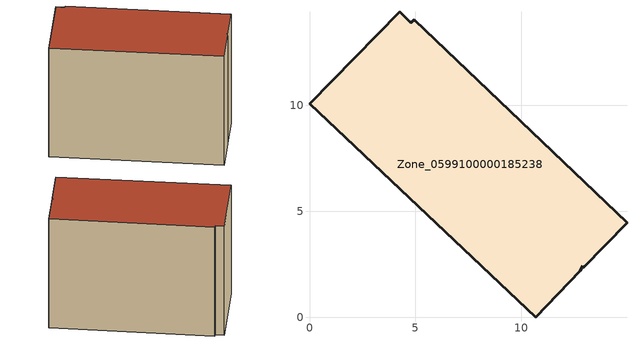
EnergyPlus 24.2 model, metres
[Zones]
Zone_0599100000185238
 floor ground (C_G): 12.92,2.33 12.89,2.44 12.79,2.19 10.67,0 0,10.07 4.25,14.42 4.78,13.9 4.95,14.04 14.98,4.47 z0
 wall outside (C_F): 10.67,0 12.79,2.19 12.89,2.44 12.92,2.33 14.98,4.47 4.95,14.04 4.78,13.9 4.25,14.42 0,10.07 10.67,0 z0:10.97
 roof outside (C_R): 12.89,2.44 12.92,2.33 14.98,4.47 4.95,14.04 4.78,13.9 4.25,14.42 0,10.07 10.67,0 12.79,2.19 z10.97
[BUILDING]
Pand.0599100000185238: North Axis=0; Terrain=City; Loads Convergence Tolerance Value=0.04; Temperature Convergence Tolerance Value=0.4; Solar Distribution=FullExterior; Maximum Number of Warmup Days=25; Minimum Number of Warmup Days=1
[Site:Location]
Rotterdam.The.Hague.AP_ZH_NLD Design_Conditions: Latitude=51.96; Longitude=4.45; Time Zone=1; Elevation=-4.5
[SITE:GROUNDTEMPERATURE:BUILDINGSURFACE]
18, 18, 18, 18, 18, 18, 18, 18, 18, 18, 18, 18
[MATERIAL] Thermal Absorptance=0.9; Solar Absorptance=0.7; Visible Absorptance=0.7
Name | Roughness | Thickness | Conductivity | Density | Specific Heat
G.TI.1946 | MediumSmooth | 0.15 | 1 | 540 | 1210
F.TI.1946 | Rough | 0.3 | 0.857143 | 1920 | 840
R.TI.1946 | MediumRough | 0.2 | 0.1 | 1500 | 1000
[CONSTRUCTION]
C_G: G.TI.1946
C_F: F.TI.1946
C_R: R.TI.1946
[ZONE]
Zone_0599100000185238: Type=1; Multiplier=1; Ceiling Height=Autocalculate; Volume=Autocalculate; Floor Area=autocalculate; Part of Total Floor Area=Yes
[ZONEINFILTRATION:DESIGNFLOWRATE]
Infil_Zone_0599100000185238: Zone or ZoneList or Space or SpaceList=Zone_0599100000185238; Schedule=AlwaysOn; Design Flow Rate Calculation Method=Flow/Area; Flow Rate per Floor Area=0.003; Constant Term Coefficient=1; Temperature Term Coefficient=0; Velocity Term Coefficient=0; Velocity Squared Term Coefficient=0
[HVACTEMPLATE:ZONE:IDEALLOADSAIRSYSTEM]
Zone_0599100000185238: Maximum Heating Supply Air Temperature=50; Minimum Cooling Supply Air Temperature=13; Maximum Heating Supply Air Humidity Ratio=0.0156; Minimum Cooling Supply Air Humidity Ratio=0.0077; Heating Limit=NoLimit; Cooling Limit=NoLimit; Dehumidification Control Type=ConstantSensibleHeatRatio; Cooling Sensible Heat Ratio=0.7; Dehumidification Setpoint=60; Humidification Control Type=None; Humidification Setpoint=30; Outdoor Air Method=None; Outdoor Air Flow Rate per Person=0.00944; Outdoor Air Flow Rate per Zone Floor Area=0; Outdoor Air Flow Rate per Zone=0; Demand Controlled Ventilation Type=None; Outdoor Air Economizer Type=NoEconomizer; Heat Recovery Type=None; Sensible Heat Recovery Effectiveness=0.7; Latent Heat Recovery Effectiveness=0.65
[ZONECONTROL:THERMOSTAT]
ThermostatControl_Zone_0599100000185238: Zone or ZoneList=Zone_0599100000185238; Control Type Schedule=DualSetpointControlType; Control 1=Thermostat_Zone_0599100000185238; Temperature Difference Between Cutout And Setpoint=0
[THERMOSTATSETPOINT:DUALSETPOINT]
Thermostat_Zone_0599100000185238: Heating Setpoint Temperature Schedule=HeatingSetpoint_Zone_0599100000185238; Cooling Setpoint Temperature Schedule=CoolingSetpoint_Zone_0599100000185238
[SCHEDULE:COMPACT]
HeatingSetpoint_Zone_0599100000185238: Through: 12/31, For: AllDays, Until: 24:00, 21
CoolingSetpoint_Zone_0599100000185238: Through: 12/31, For: AllDays, Until: 24:00, 24
DualSetpointControlType: Through: 12/31, For: AllDays, Until: 24:00, 4
AlwaysOn: Through: 12/31, For: AllDays, Until: 24:00, 1
